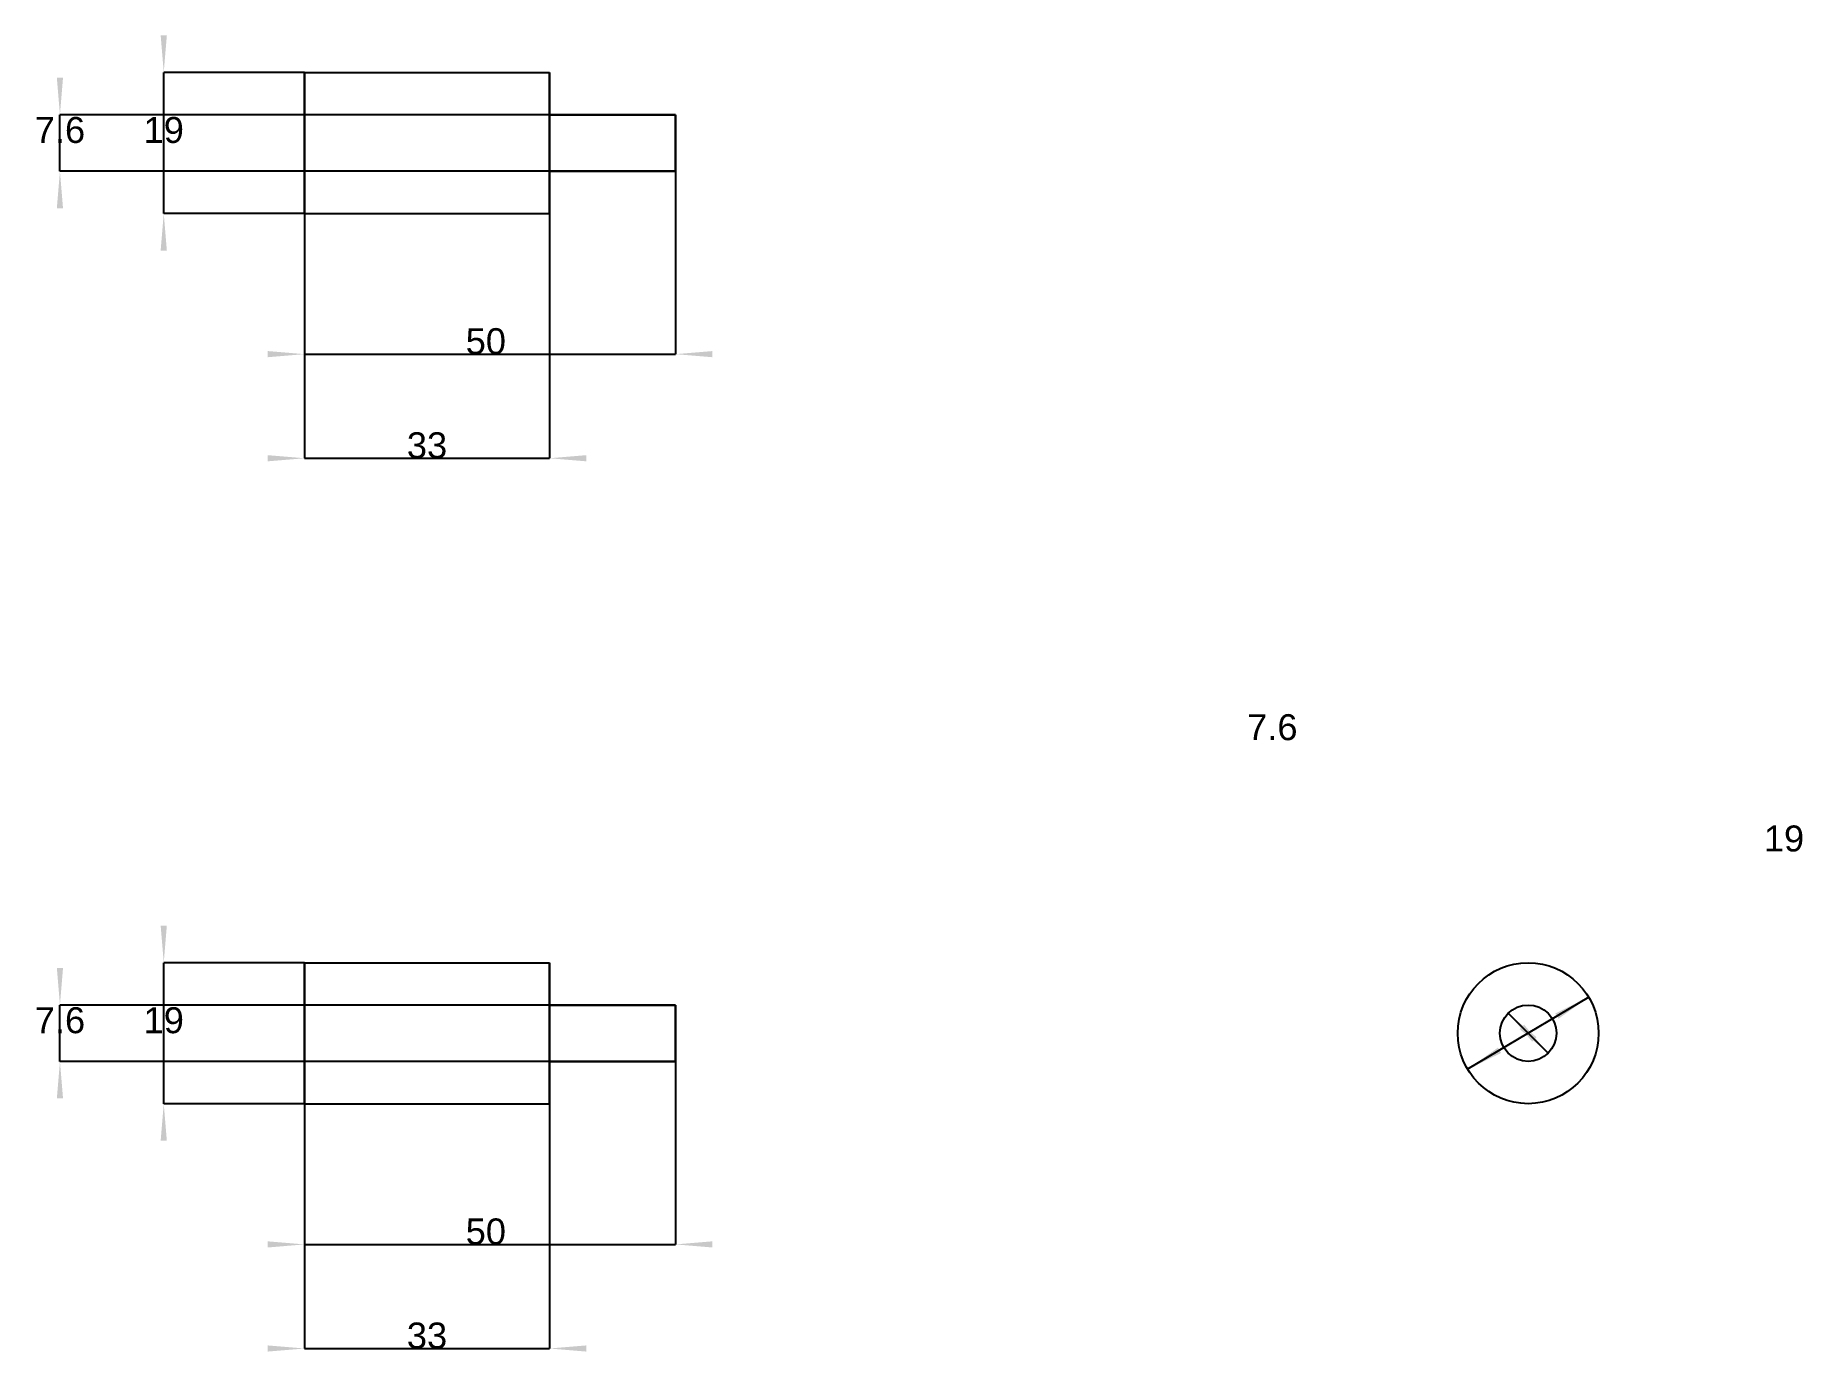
# Model space of a CAD drawing. Header units: millimetres. Extents: x 119 to 357, y 41 to 220.
import ezdxf
from ezdxf.enums import TextEntityAlignment as Align

# ---------------------------------------------------------------- set-up
doc = ezdxf.new("R2010")
doc.units = ezdxf.units.MM
doc.layers.get('0').update_dxf_attribs({"linetype": 'CONTINUOUS'})
for name, color, linetype in [('D', 7, 'CONTINUOUS'), ('D001', 7, 'CONTINUOUS'), ('D002', 7, 'CONTINUOUS'), ('D003', 7, 'CONTINUOUS'), ('D004', 7, 'CONTINUOUS'), ('D005', 7, 'CONTINUOUS'), ('D006', 7, 'CONTINUOUS'), ('D007', 7, 'CONTINUOUS'), ('D008', 7, 'CONTINUOUS'), ('D009', 7, 'CONTINUOUS'), ('Front', 7, 'CONTINUOUS'), ('Right', 7, 'CONTINUOUS'), ('Top', 7, 'CONTINUOUS')]:
    doc.layers.add(name, color=color, linetype=linetype)
doc.styles.get("Standard").update_dxf_attribs({"font": 'arial.ttf'})
doc.dimstyles.get("Standard").update_dxf_attribs({"dimscale": 0, "dimtxt": 2.5, "dimasz": 2.5, "dimexe": 1.25, "dimexo": 0.625, "dimtad": 1, "dimtxsty": 'STANDARD', "dimcen": 2.5, "dimazin": 3, "dimtfac": 1, "dimtmove": 0, "dimatfit": 3})

# ---------------------------------------------------------------- blocks, each defined once
blk = doc.blocks.new('*D')
at = {"color": 0}
for points in [[(150, 56.1155), (150, 56.9488), (155, 56.5322)], [(210, 56.1155), (210, 56.9488), (205, 56.5322)]]:
    blk.add_solid(points, dxfattribs=at)
at = {"layer": 'D'}
for p, q in [((205, 81.2), (205, 56.5322)), ((155, 75.5), (155, 56.5322)), ((155, 56.5322), (205, 56.5322))]:
    blk.add_line(p, q, dxfattribs=at)
blk.add_text('50', height=3.5, dxfattribs=at).set_placement((179.434, 56.5322), align=Align.CENTER)
blk = doc.blocks.new('*D001')
at = {"color": 0}
for points in [[(135.583, 99.5), (136.417, 99.5), (136, 94.5)], [(135.583, 70.5), (136.417, 70.5), (136, 75.5)]]:
    blk.add_solid(points, dxfattribs=at)
at = {"layer": 'D001'}
for p, q in [((155, 94.5), (136, 94.5)), ((136, 75.5), (136, 94.5)), ((155, 75.5), (136, 75.5))]:
    blk.add_line(p, q, dxfattribs=at)
blk.add_text('19', height=3.5, dxfattribs=at).set_placement((136, 85), align=Align.CENTER)
blk = doc.blocks.new('*D002')
at = {"color": 0}
for points in [[(150, 42.0833), (150, 42.9167), (155, 42.5)], [(193, 42.0833), (193, 42.9167), (188, 42.5)]]:
    blk.add_solid(points, dxfattribs=at)
at = {"layer": 'D002'}
for p, q in [((155, 75.5), (155, 42.5)), ((188, 75.5), (188, 42.5)), ((155, 42.5), (188, 42.5))]:
    blk.add_line(p, q, dxfattribs=at)
blk.add_text('33', height=3.5, dxfattribs=at).set_placement((171.5, 42.5), align=Align.CENTER)
blk = doc.blocks.new('*D003')
at = {"color": 0}
for points in [[(121.583, 93.8), (122.417, 93.8), (122, 88.8)], [(121.583, 76.2), (122.417, 76.2), (122, 81.2)]]:
    blk.add_solid(points, dxfattribs=at)
at = {"layer": 'D003'}
for p, q in [((205, 88.8), (122, 88.8)), ((122, 81.2), (122, 88.8)), ((205, 81.2), (122, 81.2))]:
    blk.add_line(p, q, dxfattribs=at)
blk.add_text('7.6', height=3.5, dxfattribs=at).set_placement((122, 85), align=Align.CENTER)
blk = doc.blocks.new('*D004')
at = {"color": 0}
for points in [[(150, 176.116), (150, 176.949), (155, 176.532)], [(210, 176.116), (210, 176.949), (205, 176.532)]]:
    blk.add_solid(points, dxfattribs=at)
at = {"layer": 'D004'}
for p, q in [((205, 201.2), (205, 176.532)), ((155, 195.5), (155, 176.532)), ((155, 176.532), (205, 176.532))]:
    blk.add_line(p, q, dxfattribs=at)
blk.add_text('50', height=3.5, dxfattribs=at).set_placement((179.434, 176.532), align=Align.CENTER)
blk = doc.blocks.new('*D005')
at = {"color": 0}
for points in [[(135.583, 219.5), (136.417, 219.5), (136, 214.5)], [(135.583, 190.5), (136.417, 190.5), (136, 195.5)]]:
    blk.add_solid(points, dxfattribs=at)
at = {"layer": 'D005'}
for p, q in [((155, 214.5), (136, 214.5)), ((136, 195.5), (136, 214.5)), ((155, 195.5), (136, 195.5))]:
    blk.add_line(p, q, dxfattribs=at)
blk.add_text('19', height=3.5, dxfattribs=at).set_placement((136, 205), align=Align.CENTER)
blk = doc.blocks.new('*D006')
at = {"color": 0}
for points in [[(150, 162.083), (150, 162.917), (155, 162.5)], [(193, 162.083), (193, 162.917), (188, 162.5)]]:
    blk.add_solid(points, dxfattribs=at)
at = {"layer": 'D006'}
for p, q in [((155, 195.5), (155, 162.5)), ((188, 195.5), (188, 162.5)), ((155, 162.5), (188, 162.5))]:
    blk.add_line(p, q, dxfattribs=at)
blk.add_text('33', height=3.5, dxfattribs=at).set_placement((171.5, 162.5), align=Align.CENTER)
blk = doc.blocks.new('*D007')
at = {"color": 0}
for points in [[(121.583, 213.8), (122.417, 213.8), (122, 208.8)], [(121.583, 196.2), (122.417, 196.2), (122, 201.2)]]:
    blk.add_solid(points, dxfattribs=at)
at = {"layer": 'D007'}
for p, q in [((205, 208.8), (122, 208.8)), ((122, 201.2), (122, 208.8)), ((205, 201.2), (122, 201.2))]:
    blk.add_line(p, q, dxfattribs=at)
blk.add_text('7.6', height=3.5, dxfattribs=at).set_placement((122, 205), align=Align.CENTER)
blk = doc.blocks.new('*D008')
at = {"color": 0}
for points in [[(324.079, 86.9458), (323.652, 87.6616), (328.161, 89.8634)], [(316.348, 82.3384), (315.921, 83.0542), (311.839, 80.1366)]]:
    blk.add_solid(points, dxfattribs=at)
at = {"layer": 'D008'}
blk.add_line((328.161, 89.8634), (311.839, 80.1366), dxfattribs=at)
blk.add_text('19', height=3.5, dxfattribs=at).set_placement((354.5, 109.5), align=Align.CENTER)
blk = doc.blocks.new('*D009')
at = {"color": 0}
for points in [[(321.142, 84.4428), (320.551, 83.8552), (317.321, 87.6948)], [(319.449, 86.1448), (318.858, 85.5572), (322.679, 82.3052)]]:
    blk.add_solid(points, dxfattribs=at)
at = {"layer": 'D009'}
blk.add_line((317.321, 87.6948), (322.679, 82.3052), dxfattribs=at)
blk.add_text('7.6', height=3.5, dxfattribs=at).set_placement((285.5, 124.5), align=Align.CENTER)

msp = doc.modelspace()

# ---------------------------------------------------------------- linework, layer by layer
at = {"layer": 'Front'}
for p, q in [((155, 94.5), (188, 94.5)), ((188, 88.8), (205, 88.8)), ((188, 81.2), (205, 81.2)), ((155, 75.5), (188, 75.5))]:
    msp.add_line(p, q, dxfattribs=at)
for points in [[(155, 94.5), (155, 94.262), (155, 93.559), (155, 92.427), (155, 90.923), (155, 89.122), (155, 87.114), (155, 85), (155, 82.886), (155, 80.878), (155, 79.077), (155, 77.573), (155, 76.441), (155, 75.738), (155, 75.5)], [(155, 75.5), (155, 75.738), (155, 76.441), (155, 77.573), (155, 79.077), (155, 80.878), (155, 82.886), (155, 85), (155, 87.114), (155, 89.122), (155, 90.923), (155, 92.427), (155, 93.559), (155, 94.262), (155, 94.5)], [(188, 94.5), (188, 94.262), (188, 93.559), (188, 92.427), (188, 90.923), (188, 89.122), (188, 87.114), (188, 85), (188, 82.886), (188, 80.878), (188, 79.077), (188, 77.573), (188, 76.441), (188, 75.738), (188, 75.5)], [(188, 75.5), (188, 75.738), (188, 76.441), (188, 77.573), (188, 79.077), (188, 80.878), (188, 82.886), (188, 85), (188, 87.114), (188, 89.122), (188, 90.923), (188, 92.427), (188, 93.559), (188, 94.262), (188, 94.5)], [(188, 88.8), (188, 88.705), (188, 88.424), (188, 87.971), (188, 87.369), (188, 86.649), (188, 85.846), (188, 85), (188, 84.154), (188, 83.351), (188, 82.631), (188, 82.029), (188, 81.576), (188, 81.295), (188, 81.2)], [(188, 81.2), (188, 81.295), (188, 81.576), (188, 82.029), (188, 82.631), (188, 83.351), (188, 84.154), (188, 85), (188, 85.846), (188, 86.649), (188, 87.369), (188, 87.971), (188, 88.424), (188, 88.705), (188, 88.8)], [(205, 88.8), (205, 88.705), (205, 88.424), (205, 87.971), (205, 87.369), (205, 86.649), (205, 85.846), (205, 85), (205, 84.154), (205, 83.351), (205, 82.631), (205, 82.029), (205, 81.576), (205, 81.295), (205, 81.2)], [(205, 81.2), (205, 81.295), (205, 81.576), (205, 82.029), (205, 82.631), (205, 83.351), (205, 84.154), (205, 85), (205, 85.846), (205, 86.649), (205, 87.369), (205, 87.971), (205, 88.424), (205, 88.705), (205, 88.8)]]:
    msp.add_open_spline(points, degree=1, dxfattribs=at)
at = {"layer": 'Right'}
for radius in [9.5, 9.5, 3.8, 3.8]:
    msp.add_circle((320, 85), radius, dxfattribs=at)
at = {"layer": 'Top'}
for p, q in [((155, 214.5), (188, 214.5)), ((188, 208.8), (205, 208.8)), ((188, 201.2), (205, 201.2)), ((155, 195.5), (188, 195.5))]:
    msp.add_line(p, q, dxfattribs=at)
for points in [[(155, 214.5), (155, 214.44), (155, 214.262), (155, 213.967), (155, 213.559), (155, 213.044), (155, 212.427), (155, 211.718), (155, 210.923), (155, 210.054), (155, 209.122), (155, 208.138), (155, 207.114), (155, 206.064), (155, 205)], [(155, 195.5), (155, 195.738), (155, 196.441), (155, 197.573), (155, 199.077), (155, 200.878), (155, 202.886), (155, 205), (155, 207.114), (155, 209.122), (155, 210.923), (155, 212.427), (155, 213.559), (155, 214.262), (155, 214.5)], [(188, 214.5), (188, 214.44), (188, 214.262), (188, 213.967), (188, 213.559), (188, 213.044), (188, 212.427), (188, 211.718), (188, 210.923), (188, 210.054), (188, 209.122), (188, 208.138), (188, 207.114), (188, 206.064), (188, 205)], [(188, 195.5), (188, 195.738), (188, 196.441), (188, 197.573), (188, 199.077), (188, 200.878), (188, 202.886), (188, 205), (188, 207.114), (188, 209.122), (188, 210.923), (188, 212.427), (188, 213.559), (188, 214.262), (188, 214.5)], [(188, 201.2), (188, 201.295), (188, 201.576), (188, 202.029), (188, 202.631), (188, 203.351), (188, 204.154), (188, 205), (188, 205.846), (188, 206.649), (188, 207.369), (188, 207.971), (188, 208.424), (188, 208.705), (188, 208.8)], [(205, 201.2), (205, 201.295), (205, 201.576), (205, 202.029), (205, 202.631), (205, 203.351), (205, 204.154), (205, 205), (205, 205.846), (205, 206.649), (205, 207.369), (205, 207.971), (205, 208.424), (205, 208.705), (205, 208.8)], [(155, 205), (155, 203.936), (155, 202.886), (155, 201.862), (155, 200.878), (155, 199.946), (155, 199.077), (155, 198.282), (155, 197.573), (155, 196.956), (155, 196.441), (155, 196.033), (155, 195.738), (155, 195.56), (155, 195.5)], [(188, 205), (188, 203.936), (188, 202.886), (188, 201.862), (188, 200.878), (188, 199.946), (188, 199.077), (188, 198.282), (188, 197.573), (188, 196.956), (188, 196.441), (188, 196.033), (188, 195.738), (188, 195.56), (188, 195.5)], [(188, 205), (188, 204.575), (188, 204.154), (188, 203.745), (188, 203.351), (188, 202.978), (188, 202.631), (188, 202.313), (188, 202.029), (188, 201.782), (188, 201.576), (188, 201.413), (188, 201.295), (188, 201.224), (188, 201.2)], [(205, 205), (205, 204.575), (205, 204.154), (205, 203.745), (205, 203.351), (205, 202.978), (205, 202.631), (205, 202.313), (205, 202.029), (205, 201.782), (205, 201.576), (205, 201.413), (205, 201.295), (205, 201.224), (205, 201.2)]]:
    msp.add_open_spline(points, degree=1, dxfattribs=at)
for points in [[(188, 208.8), (188, 208.788), (188, 208.776), (188, 208.74), (188, 208.705), (188, 208.646), (188, 208.587), (188, 208.505), (188, 208.424), (188, 208.321), (188, 208.218), (188, 208.094), (188, 207.971), (188, 207.829), (188, 207.687), (188, 207.528), (188, 207.369), (188, 207.195), (188, 207.022), (188, 206.835), (188, 206.649), (188, 206.452), (188, 206.255), (188, 206.05), (188, 205.846), (188, 205.427), (188, 205)], [(205, 208.8), (205, 208.788), (205, 208.776), (205, 208.74), (205, 208.705), (205, 208.646), (205, 208.587), (205, 208.505), (205, 208.424), (205, 208.321), (205, 208.218), (205, 208.094), (205, 207.971), (205, 207.829), (205, 207.687), (205, 207.528), (205, 207.369), (205, 207.195), (205, 207.022), (205, 206.835), (205, 206.649), (205, 206.452), (205, 206.255), (205, 206.05), (205, 205.846), (205, 205.427), (205, 205)]]:
    msp.add_open_spline(points, degree=2, knots=[4.712389, 4.712389, 4.712389, 4.8245887, 4.8245887, 4.9367885, 4.9367885, 5.0489882, 5.0489882, 5.1611879, 5.1611879, 5.2733877, 5.2733877, 5.3855874, 5.3855874, 5.4977871, 5.4977871, 5.6099869, 5.6099869, 5.7221866, 5.7221866, 5.8343864, 5.8343864, 5.9465861, 5.9465861, 6.0587858, 6.0587858, 6.2831853, 6.2831853, 6.2831853], dxfattribs=at)

# ---------------------------------------------------------------- dimensions: what is measured, and where the dimension line sits
at = {"layer": 'D'}
dim = msp.add_linear_dim(base=(179.434, 56.532), p1=(155, 75.5), p2=(205, 81.2), text='50', dimstyle='STANDARD', dxfattribs=at)
dim.commit()
dim.dimension.update_dxf_attribs({"geometry": '*D', "text_midpoint": (180, 61.5)})
at = {"layer": 'D001'}
dim = msp.add_linear_dim(base=(136, 85), p1=(155, 75.5), p2=(155, 94.5), angle=90, text='19', dimstyle='STANDARD', dxfattribs=at)
dim.commit()
dim.dimension.update_dxf_attribs({"geometry": '*D001', "text_midpoint": (141, 85)})
at = {"layer": 'D002'}
dim = msp.add_linear_dim(base=(171.5, 42.5), p1=(155, 75.5), p2=(188, 75.5), text='33', dimstyle='STANDARD', dxfattribs=at)
dim.commit()
dim.dimension.update_dxf_attribs({"geometry": '*D002', "text_midpoint": (171.5, 47.5)})
at = {"layer": 'D003'}
dim = msp.add_linear_dim(base=(122, 85), p1=(205, 81.2), p2=(205, 88.8), angle=90, text='7.6', dimstyle='STANDARD', dxfattribs=at)
dim.commit()
dim.dimension.update_dxf_attribs({"geometry": '*D003', "text_midpoint": (127, 85)})
at = {"layer": 'D004'}
dim = msp.add_linear_dim(base=(179.434, 176.532), p1=(155, 195.5), p2=(205, 201.2), text='50', dimstyle='STANDARD', dxfattribs=at)
dim.commit()
dim.dimension.update_dxf_attribs({"geometry": '*D004', "text_midpoint": (180, 181.5)})
at = {"layer": 'D005'}
dim = msp.add_linear_dim(base=(136, 205), p1=(155, 195.5), p2=(155, 214.5), angle=90, text='19', dimstyle='STANDARD', dxfattribs=at)
dim.commit()
dim.dimension.update_dxf_attribs({"geometry": '*D005', "text_midpoint": (141, 205)})
at = {"layer": 'D006'}
dim = msp.add_linear_dim(base=(171.5, 162.5), p1=(155, 195.5), p2=(188, 195.5), text='33', dimstyle='STANDARD', dxfattribs=at)
dim.commit()
dim.dimension.update_dxf_attribs({"geometry": '*D006', "text_midpoint": (171.5, 167.5)})
at = {"layer": 'D007'}
dim = msp.add_linear_dim(base=(122, 205), p1=(205, 201.2), p2=(205, 208.8), angle=90, text='7.6', dimstyle='STANDARD', dxfattribs=at)
dim.commit()
dim.dimension.update_dxf_attribs({"geometry": '*D007', "text_midpoint": (127, 205)})
at = {"layer": 'D008'}
dim = msp.add_diameter_dim_2p(p1=(328.161, 89.863), p2=(311.839, 80.137), text='19', dimstyle='STANDARD', dxfattribs=at)
dim.commit()
dim.dimension.update_dxf_attribs({"geometry": '*D008', "text_midpoint": (354.5, 109.5)})
at = {"layer": 'D009'}
dim = msp.add_diameter_dim_2p(p1=(317.321, 87.695), p2=(322.679, 82.305), text='7.6', dimstyle='STANDARD', dxfattribs=at)
dim.commit()
dim.dimension.update_dxf_attribs({"geometry": '*D009', "text_midpoint": (285.5, 124.5)})

doc.saveas('drawing.dxf')
